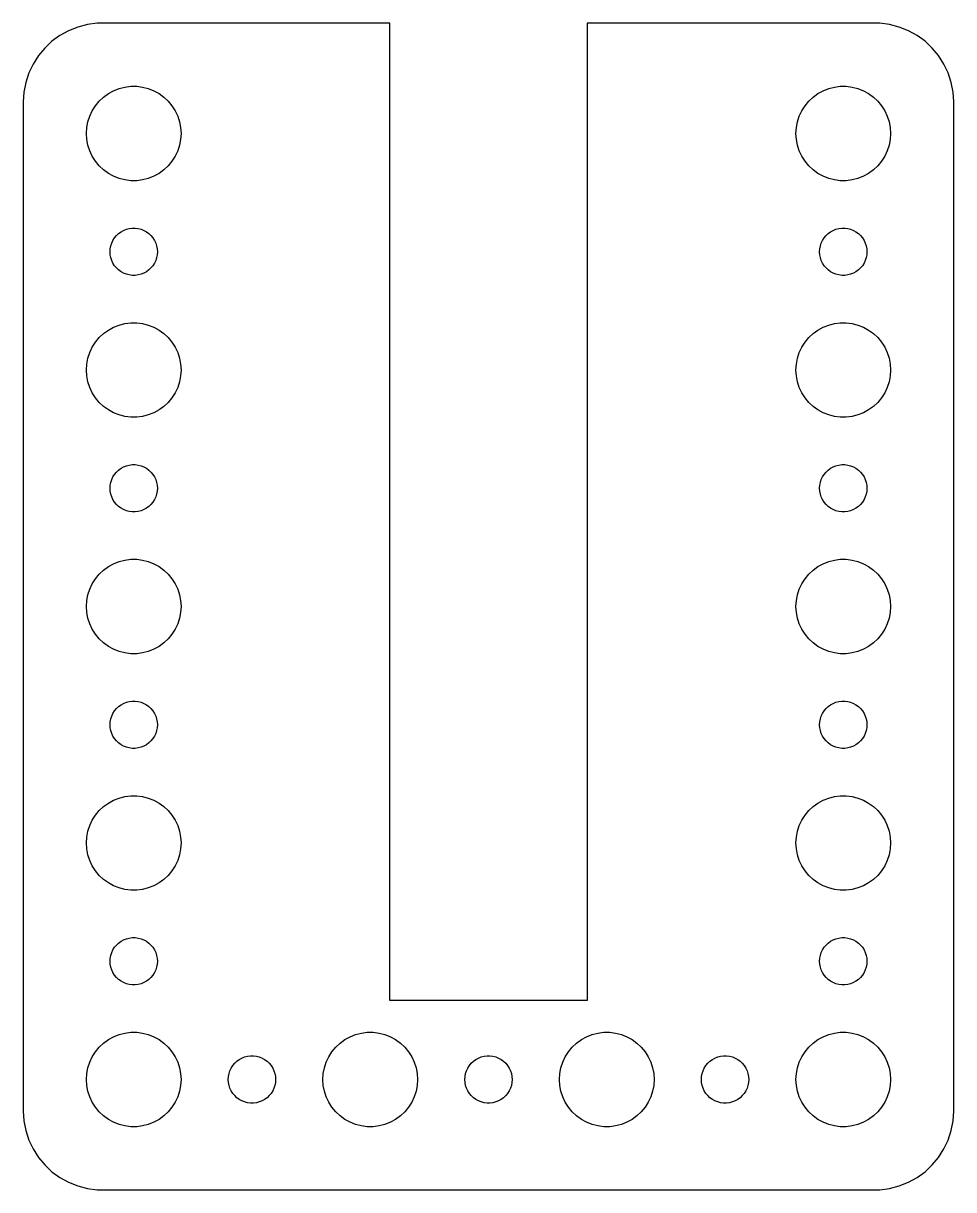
# Model space of a CAD drawing. Header units: metres. Extents: x -30 to 30, y 383 to 793.
# Drawn here: x -29.5 to 29.5, y 383 to 457 of the extents above; entities that cross this region are included whole.
import ezdxf

# ---------------------------------------------------------------- set-up
doc = ezdxf.new("R2010")
doc.units = ezdxf.units.M

msp = doc.modelspace()

# ---------------------------------------------------------------- linework, layer by layer
for p, q in [((-26.6289, 456.524), (-27.1791, 456.222)), ((-26.0451, 456.755), (-26.6289, 456.524)), ((-25.4369, 456.911), (-26.0451, 456.755)), ((-24.8139, 456.99), (-25.4369, 456.911)), ((-6.26573, 456.99), (-24.8139, 456.99)), ((-6.26573, 395), (-6.26573, 456.99)), ((24.8139, 456.99), (6.26573, 456.99)), ((6.26573, 456.99), (6.26573, 395)), ((25.4369, 456.911), (24.8139, 456.99)), ((26.0451, 456.755), (25.4369, 456.911)), ((26.6289, 456.524), (26.0451, 456.755)), ((27.1791, 456.222), (26.6289, 456.524)), ((-27.6871, 455.853), (-28.1448, 455.423)), ((-27.1791, 456.222), (-27.6871, 455.853)), ((27.6871, 455.853), (27.1791, 456.222)), ((28.1448, 455.423), (27.6871, 455.853)), ((-28.1448, 455.423), (-28.5451, 454.939)), ((28.5451, 454.939), (28.1448, 455.423)), ((-28.8815, 454.409), (-29.1489, 453.841)), ((-28.5451, 454.939), (-28.8815, 454.409)), ((28.8815, 454.409), (28.5451, 454.939)), ((29.1489, 453.841), (28.8815, 454.409)), ((-29.1489, 453.841), (-29.3429, 453.243)), ((29.3429, 453.243), (29.1489, 453.841)), ((-29.3429, 453.243), (-29.4606, 452.627)), ((-23.7773, 452.714), (-23.427, 452.853)), ((-23.427, 452.853), (-23.0621, 452.947)), ((-23.0621, 452.947), (-22.6884, 452.994)), ((-22.6884, 452.994), (-22.3116, 452.994)), ((-22.3116, 452.994), (-21.9379, 452.947)), ((-21.9379, 452.947), (-21.5729, 452.853)), ((-21.5729, 452.853), (-21.2227, 452.714)), ((21.2227, 452.714), (21.5729, 452.853)), ((21.5729, 452.853), (21.9379, 452.947)), ((21.9379, 452.947), (22.3116, 452.994)), ((22.3116, 452.994), (22.6884, 452.994)), ((22.6884, 452.994), (23.0621, 452.947)), ((23.0621, 452.947), (23.427, 452.853)), ((23.427, 452.853), (23.7773, 452.714)), ((29.4606, 452.627), (29.3429, 453.243)), ((-29.4606, 452.627), (-29.5, 452)), ((-24.927, 451.763), (-24.6869, 452.054)), ((-24.6869, 452.054), (-24.4123, 452.312)), ((-24.4123, 452.312), (-24.1075, 452.533)), ((-24.1075, 452.533), (-23.7773, 452.714)), ((-21.2227, 452.714), (-20.8925, 452.533)), ((-20.8925, 452.533), (-20.5877, 452.312)), ((-20.5877, 452.312), (-20.3131, 452.054)), ((-20.3131, 452.054), (-20.0729, 451.763)), ((20.0729, 451.763), (20.3131, 452.054)), ((20.3131, 452.054), (20.5877, 452.312)), ((20.5877, 452.312), (20.8925, 452.533)), ((20.8925, 452.533), (21.2227, 452.714)), ((23.7773, 452.714), (24.1075, 452.533)), ((24.1075, 452.533), (24.4123, 452.312)), ((24.4123, 452.312), (24.6869, 452.054)), ((24.6869, 452.054), (24.927, 451.763)), ((29.5, 452), (29.4606, 452.627)), ((-29.5, 452), (-29.5, 388)), ((-25.2893, 451.104), (-25.1289, 451.445)), ((-25.1289, 451.445), (-24.927, 451.763)), ((-20.0729, 451.763), (-19.8711, 451.445)), ((-19.8711, 451.445), (-19.7107, 451.104)), ((19.7107, 451.104), (19.8711, 451.445)), ((19.8711, 451.445), (20.0729, 451.763)), ((24.927, 451.763), (25.1289, 451.445)), ((25.1289, 451.445), (25.2893, 451.104)), ((29.5, 388), (29.5, 452)), ((-25.4763, 450.376), (-25.4057, 450.746)), ((-25.4057, 450.746), (-25.2893, 451.104)), ((-19.7107, 451.104), (-19.5942, 450.746)), ((-19.5942, 450.746), (-19.5237, 450.376)), ((19.5237, 450.376), (19.5942, 450.746)), ((19.5942, 450.746), (19.7107, 451.104)), ((25.2893, 451.104), (25.4057, 450.746)), ((25.4057, 450.746), (25.4763, 450.376)), ((-25.5, 450), (-25.4763, 450.376)), ((-25.4763, 449.624), (-25.5, 450)), ((-19.5237, 450.376), (-19.5, 450)), ((-19.5, 450), (-19.5237, 449.624)), ((19.5, 450), (19.5237, 450.376)), ((19.5237, 449.624), (19.5, 450)), ((25.4763, 450.376), (25.5, 450)), ((25.5, 450), (25.4763, 449.624)), ((-25.4057, 449.254), (-25.4763, 449.624)), ((-25.2893, 448.896), (-25.4057, 449.254)), ((-19.5942, 449.254), (-19.7107, 448.896)), ((-19.5237, 449.624), (-19.5942, 449.254)), ((19.5942, 449.254), (19.5237, 449.624)), ((19.7107, 448.896), (19.5942, 449.254)), ((25.4057, 449.254), (25.2893, 448.896)), ((25.4763, 449.624), (25.4057, 449.254)), ((-25.1289, 448.555), (-25.2893, 448.896)), ((-24.927, 448.237), (-25.1289, 448.555)), ((-19.8711, 448.555), (-20.0729, 448.237)), ((-19.7107, 448.896), (-19.8711, 448.555)), ((19.8711, 448.555), (19.7107, 448.896)), ((20.0729, 448.237), (19.8711, 448.555)), ((25.1289, 448.555), (24.927, 448.237)), ((25.2893, 448.896), (25.1289, 448.555)), ((-24.6869, 447.946), (-24.927, 448.237)), ((-24.4123, 447.688), (-24.6869, 447.946)), ((-24.1075, 447.467), (-24.4123, 447.688)), ((-20.5877, 447.688), (-20.8925, 447.467)), ((-20.3131, 447.946), (-20.5877, 447.688)), ((-20.0729, 448.237), (-20.3131, 447.946)), ((20.3131, 447.946), (20.0729, 448.237)), ((20.5877, 447.688), (20.3131, 447.946)), ((20.8925, 447.467), (20.5877, 447.688)), ((24.4123, 447.688), (24.1075, 447.467)), ((24.6869, 447.946), (24.4123, 447.688)), ((24.927, 448.237), (24.6869, 447.946)), ((-23.7773, 447.286), (-24.1075, 447.467)), ((-23.427, 447.147), (-23.7773, 447.286)), ((-23.0621, 447.053), (-23.427, 447.147)), ((-22.6884, 447.006), (-23.0621, 447.053)), ((-22.3116, 447.006), (-22.6884, 447.006)), ((-21.9379, 447.053), (-22.3116, 447.006)), ((-21.5729, 447.147), (-21.9379, 447.053)), ((-21.2227, 447.286), (-21.5729, 447.147)), ((-20.8925, 447.467), (-21.2227, 447.286)), ((21.2227, 447.286), (20.8925, 447.467)), ((21.5729, 447.147), (21.2227, 447.286)), ((21.9379, 447.053), (21.5729, 447.147)), ((22.3116, 447.006), (21.9379, 447.053)), ((22.6884, 447.006), (22.3116, 447.006)), ((23.0621, 447.053), (22.6884, 447.006)), ((23.427, 447.147), (23.0621, 447.053)), ((23.7773, 447.286), (23.427, 447.147)), ((24.1075, 447.467), (23.7773, 447.286)), ((-23.1387, 443.857), (-22.9635, 443.927)), ((-22.9635, 443.927), (-22.7811, 443.973)), ((-22.7811, 443.973), (-22.5942, 443.997)), ((-22.5942, 443.997), (-22.4058, 443.997)), ((-22.4058, 443.997), (-22.2189, 443.973)), ((-22.2189, 443.973), (-22.0365, 443.927)), ((-22.0365, 443.927), (-21.8613, 443.857)), ((21.8613, 443.857), (22.0365, 443.927)), ((22.0365, 443.927), (22.2189, 443.973)), ((22.2189, 443.973), (22.4058, 443.997)), ((22.4058, 443.997), (22.5942, 443.997)), ((22.5942, 443.997), (22.7811, 443.973)), ((22.7811, 443.973), (22.9635, 443.927)), ((22.9635, 443.927), (23.1387, 443.857)), ((-23.8947, 443.052), (-23.8145, 443.223)), ((-23.8145, 443.223), (-23.7135, 443.382)), ((-23.7135, 443.382), (-23.5934, 443.527)), ((-23.5934, 443.527), (-23.4561, 443.656)), ((-23.4561, 443.656), (-23.3037, 443.766)), ((-23.3037, 443.766), (-23.1387, 443.857)), ((-21.8613, 443.857), (-21.6963, 443.766)), ((-21.6963, 443.766), (-21.5439, 443.656)), ((-21.5439, 443.656), (-21.4065, 443.527)), ((-21.4065, 443.527), (-21.2865, 443.382)), ((-21.2865, 443.382), (-21.1855, 443.223)), ((-21.1855, 443.223), (-21.1053, 443.052)), ((21.1053, 443.052), (21.1855, 443.223)), ((21.1855, 443.223), (21.2865, 443.382)), ((21.2865, 443.382), (21.4065, 443.527)), ((21.4065, 443.527), (21.5439, 443.656)), ((21.5439, 443.656), (21.6963, 443.766)), ((21.6963, 443.766), (21.8613, 443.857)), ((23.1387, 443.857), (23.3037, 443.766)), ((23.3037, 443.766), (23.4561, 443.656)), ((23.4561, 443.656), (23.5934, 443.527)), ((23.5934, 443.527), (23.7135, 443.382)), ((23.7135, 443.382), (23.8145, 443.223)), ((23.8145, 443.223), (23.8947, 443.052)), ((-24, 442.5), (-23.9882, 442.688)), ((-23.9882, 442.312), (-24, 442.5)), ((-23.9882, 442.688), (-23.9529, 442.873)), ((-23.9529, 442.873), (-23.8947, 443.052)), ((-21.1053, 443.052), (-21.0471, 442.873)), ((-21.0471, 442.873), (-21.0118, 442.688)), ((-21.0118, 442.688), (-21, 442.5)), ((-21, 442.5), (-21.0118, 442.312)), ((21, 442.5), (21.0118, 442.688)), ((21.0118, 442.312), (21, 442.5)), ((21.0118, 442.688), (21.0471, 442.873)), ((21.0471, 442.873), (21.1053, 443.052)), ((23.8947, 443.052), (23.9529, 442.873)), ((23.9529, 442.873), (23.9882, 442.688)), ((23.9882, 442.688), (24, 442.5)), ((24, 442.5), (23.9882, 442.312)), ((-23.9529, 442.127), (-23.9882, 442.312)), ((-23.8947, 441.948), (-23.9529, 442.127)), ((-23.8145, 441.777), (-23.8947, 441.948)), ((-23.7135, 441.618), (-23.8145, 441.777)), ((-21.1855, 441.777), (-21.2865, 441.618)), ((-21.1053, 441.948), (-21.1855, 441.777)), ((-21.0471, 442.127), (-21.1053, 441.948)), ((-21.0118, 442.312), (-21.0471, 442.127)), ((21.0471, 442.127), (21.0118, 442.312)), ((21.1053, 441.948), (21.0471, 442.127)), ((21.1855, 441.777), (21.1053, 441.948)), ((21.2865, 441.618), (21.1855, 441.777)), ((23.8145, 441.777), (23.7135, 441.618)), ((23.8947, 441.948), (23.8145, 441.777)), ((23.9529, 442.127), (23.8947, 441.948)), ((23.9882, 442.312), (23.9529, 442.127)), ((-23.5934, 441.473), (-23.7135, 441.618)), ((-23.4561, 441.344), (-23.5934, 441.473)), ((-23.3037, 441.234), (-23.4561, 441.344)), ((-23.1387, 441.143), (-23.3037, 441.234)), ((-22.9635, 441.073), (-23.1387, 441.143)), ((-22.7811, 441.027), (-22.9635, 441.073)), ((-22.5942, 441.003), (-22.7811, 441.027)), ((-22.4058, 441.003), (-22.5942, 441.003)), ((-22.2189, 441.027), (-22.4058, 441.003)), ((-22.0365, 441.073), (-22.2189, 441.027)), ((-21.8613, 441.143), (-22.0365, 441.073)), ((-21.6963, 441.234), (-21.8613, 441.143)), ((-21.5439, 441.344), (-21.6963, 441.234)), ((-21.4065, 441.473), (-21.5439, 441.344)), ((-21.2865, 441.618), (-21.4065, 441.473)), ((21.4065, 441.473), (21.2865, 441.618)), ((21.5439, 441.344), (21.4065, 441.473)), ((21.6963, 441.234), (21.5439, 441.344)), ((21.8613, 441.143), (21.6963, 441.234)), ((22.0365, 441.073), (21.8613, 441.143)), ((22.2189, 441.027), (22.0365, 441.073)), ((22.4058, 441.003), (22.2189, 441.027)), ((22.5942, 441.003), (22.4058, 441.003)), ((22.7811, 441.027), (22.5942, 441.003)), ((22.9635, 441.073), (22.7811, 441.027)), ((23.1387, 441.143), (22.9635, 441.073)), ((23.3037, 441.234), (23.1387, 441.143)), ((23.4561, 441.344), (23.3037, 441.234)), ((23.5934, 441.473), (23.4561, 441.344)), ((23.7135, 441.618), (23.5934, 441.473)), ((-23.0621, 437.947), (-22.6884, 437.994)), ((-22.6884, 437.994), (-22.3116, 437.994)), ((-22.3116, 437.994), (-21.9379, 437.947)), ((21.9379, 437.947), (22.3116, 437.994)), ((22.3116, 437.994), (22.6884, 437.994)), ((22.6884, 437.994), (23.0621, 437.947)), ((-24.6869, 437.054), (-24.4123, 437.312)), ((-24.4123, 437.312), (-24.1075, 437.533)), ((-24.1075, 437.533), (-23.7773, 437.714)), ((-23.7773, 437.714), (-23.427, 437.853)), ((-23.427, 437.853), (-23.0621, 437.947)), ((-21.9379, 437.947), (-21.5729, 437.853)), ((-21.5729, 437.853), (-21.2227, 437.714)), ((-21.2227, 437.714), (-20.8925, 437.533)), ((-20.8925, 437.533), (-20.5877, 437.312)), ((-20.5877, 437.312), (-20.3131, 437.054)), ((20.3131, 437.054), (20.5877, 437.312)), ((20.5877, 437.312), (20.8925, 437.533)), ((20.8925, 437.533), (21.2227, 437.714)), ((21.2227, 437.714), (21.5729, 437.853)), ((21.5729, 437.853), (21.9379, 437.947)), ((23.0621, 437.947), (23.427, 437.853)), ((23.427, 437.853), (23.7773, 437.714)), ((23.7773, 437.714), (24.1075, 437.533)), ((24.1075, 437.533), (24.4123, 437.312)), ((24.4123, 437.312), (24.6869, 437.054)), ((-25.1289, 436.445), (-24.927, 436.763)), ((-24.927, 436.763), (-24.6869, 437.054)), ((-20.3131, 437.054), (-20.0729, 436.763)), ((-20.0729, 436.763), (-19.8711, 436.445)), ((19.8711, 436.445), (20.0729, 436.763)), ((20.0729, 436.763), (20.3131, 437.054)), ((24.6869, 437.054), (24.927, 436.763)), ((24.927, 436.763), (25.1289, 436.445)), ((-25.4763, 435.376), (-25.4057, 435.746)), ((-25.4057, 435.746), (-25.2893, 436.104)), ((-25.2893, 436.104), (-25.1289, 436.445)), ((-19.8711, 436.445), (-19.7107, 436.104)), ((-19.7107, 436.104), (-19.5942, 435.746)), ((-19.5942, 435.746), (-19.5237, 435.376)), ((19.5237, 435.376), (19.5942, 435.746)), ((19.5942, 435.746), (19.7107, 436.104)), ((19.7107, 436.104), (19.8711, 436.445)), ((25.1289, 436.445), (25.2893, 436.104)), ((25.2893, 436.104), (25.4057, 435.746)), ((25.4057, 435.746), (25.4763, 435.376)), ((-25.5, 435), (-25.4763, 435.376)), ((-19.5237, 435.376), (-19.5, 435)), ((19.5, 435), (19.5237, 435.376)), ((25.4763, 435.376), (25.5, 435)), ((-25.4763, 434.624), (-25.5, 435)), ((-25.4057, 434.254), (-25.4763, 434.624)), ((-19.5237, 434.624), (-19.5942, 434.254)), ((-19.5, 435), (-19.5237, 434.624)), ((19.5237, 434.624), (19.5, 435)), ((19.5942, 434.254), (19.5237, 434.624)), ((25.4763, 434.624), (25.4057, 434.254)), ((25.5, 435), (25.4763, 434.624)), ((-25.2893, 433.896), (-25.4057, 434.254)), ((-25.1289, 433.555), (-25.2893, 433.896)), ((-24.927, 433.237), (-25.1289, 433.555)), ((-19.8711, 433.555), (-20.0729, 433.237)), ((-19.7107, 433.896), (-19.8711, 433.555)), ((-19.5942, 434.254), (-19.7107, 433.896)), ((19.7107, 433.896), (19.5942, 434.254)), ((19.8711, 433.555), (19.7107, 433.896)), ((20.0729, 433.237), (19.8711, 433.555)), ((25.1289, 433.555), (24.927, 433.237)), ((25.2893, 433.896), (25.1289, 433.555)), ((25.4057, 434.254), (25.2893, 433.896)), ((-24.6869, 432.946), (-24.927, 433.237)), ((-24.4123, 432.688), (-24.6869, 432.946)), ((-20.3131, 432.946), (-20.5877, 432.688)), ((-20.0729, 433.237), (-20.3131, 432.946)), ((20.3131, 432.946), (20.0729, 433.237)), ((20.5877, 432.688), (20.3131, 432.946)), ((24.6869, 432.946), (24.4123, 432.688)), ((24.927, 433.237), (24.6869, 432.946)), ((-24.1075, 432.467), (-24.4123, 432.688)), ((-23.7773, 432.286), (-24.1075, 432.467)), ((-23.427, 432.147), (-23.7773, 432.286)), ((-23.0621, 432.053), (-23.427, 432.147)), ((-22.6884, 432.006), (-23.0621, 432.053)), ((-21.9379, 432.053), (-22.3116, 432.006)), ((-21.5729, 432.147), (-21.9379, 432.053)), ((-21.2227, 432.286), (-21.5729, 432.147)), ((-20.8925, 432.467), (-21.2227, 432.286)), ((-20.5877, 432.688), (-20.8925, 432.467)), ((20.8925, 432.467), (20.5877, 432.688)), ((21.2227, 432.286), (20.8925, 432.467)), ((21.5729, 432.147), (21.2227, 432.286)), ((21.9379, 432.053), (21.5729, 432.147)), ((22.3116, 432.006), (21.9379, 432.053)), ((23.0621, 432.053), (22.6884, 432.006)), ((23.427, 432.147), (23.0621, 432.053)), ((23.7773, 432.286), (23.427, 432.147)), ((24.1075, 432.467), (23.7773, 432.286)), ((24.4123, 432.688), (24.1075, 432.467)), ((-22.3116, 432.006), (-22.6884, 432.006)), ((22.6884, 432.006), (22.3116, 432.006)), ((-23.8145, 428.223), (-23.7135, 428.382)), ((-23.7135, 428.382), (-23.5934, 428.527)), ((-23.5934, 428.527), (-23.4561, 428.656)), ((-23.4561, 428.656), (-23.3037, 428.766)), ((-23.3037, 428.766), (-23.1387, 428.857)), ((-23.1387, 428.857), (-22.9635, 428.927)), ((-22.9635, 428.927), (-22.7811, 428.973)), ((-22.7811, 428.973), (-22.5942, 428.997)), ((-22.5942, 428.997), (-22.4058, 428.997)), ((-22.4058, 428.997), (-22.2189, 428.973)), ((-22.2189, 428.973), (-22.0365, 428.927)), ((-22.0365, 428.927), (-21.8613, 428.857)), ((-21.8613, 428.857), (-21.6963, 428.766)), ((-21.6963, 428.766), (-21.5439, 428.656)), ((-21.5439, 428.656), (-21.4065, 428.527)), ((-21.4065, 428.527), (-21.2865, 428.382)), ((-21.2865, 428.382), (-21.1855, 428.223)), ((21.1855, 428.223), (21.2865, 428.382)), ((21.2865, 428.382), (21.4065, 428.527)), ((21.4065, 428.527), (21.5439, 428.656)), ((21.5439, 428.656), (21.6963, 428.766)), ((21.6963, 428.766), (21.8613, 428.857)), ((21.8613, 428.857), (22.0365, 428.927)), ((22.0365, 428.927), (22.2189, 428.973)), ((22.2189, 428.973), (22.4058, 428.997)), ((22.4058, 428.997), (22.5942, 428.997)), ((22.5942, 428.997), (22.7811, 428.973)), ((22.7811, 428.973), (22.9635, 428.927)), ((22.9635, 428.927), (23.1387, 428.857)), ((23.1387, 428.857), (23.3037, 428.766)), ((23.3037, 428.766), (23.4561, 428.656)), ((23.4561, 428.656), (23.5934, 428.527)), ((23.5934, 428.527), (23.7135, 428.382)), ((23.7135, 428.382), (23.8145, 428.223)), ((-24, 427.5), (-23.9882, 427.688)), ((-23.9882, 427.688), (-23.9529, 427.873)), ((-23.9529, 427.873), (-23.8947, 428.052)), ((-23.8947, 428.052), (-23.8145, 428.223)), ((-21.1855, 428.223), (-21.1053, 428.052)), ((-21.1053, 428.052), (-21.0471, 427.873)), ((-21.0471, 427.873), (-21.0118, 427.688)), ((-21.0118, 427.688), (-21, 427.5)), ((21, 427.5), (21.0118, 427.688)), ((21.0118, 427.688), (21.0471, 427.873)), ((21.0471, 427.873), (21.1053, 428.052)), ((21.1053, 428.052), (21.1855, 428.223)), ((23.8145, 428.223), (23.8947, 428.052)), ((23.8947, 428.052), (23.9529, 427.873)), ((23.9529, 427.873), (23.9882, 427.688)), ((23.9882, 427.688), (24, 427.5)), ((-23.9882, 427.312), (-24, 427.5)), ((-23.9529, 427.127), (-23.9882, 427.312)), ((-23.8947, 426.948), (-23.9529, 427.127)), ((-23.8145, 426.777), (-23.8947, 426.948)), ((-21.1053, 426.948), (-21.1855, 426.777)), ((-21.0471, 427.127), (-21.1053, 426.948)), ((-21.0118, 427.312), (-21.0471, 427.127)), ((-21, 427.5), (-21.0118, 427.312)), ((21.0118, 427.312), (21, 427.5)), ((21.0471, 427.127), (21.0118, 427.312)), ((21.1053, 426.948), (21.0471, 427.127)), ((21.1855, 426.777), (21.1053, 426.948)), ((23.8947, 426.948), (23.8145, 426.777)), ((23.9529, 427.127), (23.8947, 426.948)), ((23.9882, 427.312), (23.9529, 427.127)), ((24, 427.5), (23.9882, 427.312)), ((-23.7135, 426.618), (-23.8145, 426.777)), ((-23.5934, 426.473), (-23.7135, 426.618)), ((-23.4561, 426.344), (-23.5934, 426.473)), ((-23.3037, 426.234), (-23.4561, 426.344)), ((-23.1387, 426.143), (-23.3037, 426.234)), ((-22.9635, 426.073), (-23.1387, 426.143)), ((-21.8613, 426.143), (-22.0365, 426.073)), ((-21.6963, 426.234), (-21.8613, 426.143)), ((-21.5439, 426.344), (-21.6963, 426.234)), ((-21.4065, 426.473), (-21.5439, 426.344)), ((-21.2865, 426.618), (-21.4065, 426.473)), ((-21.1855, 426.777), (-21.2865, 426.618)), ((21.2865, 426.618), (21.1855, 426.777)), ((21.4065, 426.473), (21.2865, 426.618)), ((21.5439, 426.344), (21.4065, 426.473)), ((21.6963, 426.234), (21.5439, 426.344)), ((21.8613, 426.143), (21.6963, 426.234)), ((22.0365, 426.073), (21.8613, 426.143)), ((23.1387, 426.143), (22.9635, 426.073)), ((23.3037, 426.234), (23.1387, 426.143)), ((23.4561, 426.344), (23.3037, 426.234)), ((23.5934, 426.473), (23.4561, 426.344)), ((23.7135, 426.618), (23.5934, 426.473)), ((23.8145, 426.777), (23.7135, 426.618)), ((-22.7811, 426.027), (-22.9635, 426.073)), ((-22.5942, 426.003), (-22.7811, 426.027)), ((-22.4058, 426.003), (-22.5942, 426.003)), ((-22.2189, 426.027), (-22.4058, 426.003)), ((-22.0365, 426.073), (-22.2189, 426.027)), ((22.2189, 426.027), (22.0365, 426.073)), ((22.4058, 426.003), (22.2189, 426.027)), ((22.5942, 426.003), (22.4058, 426.003)), ((22.7811, 426.027), (22.5942, 426.003)), ((22.9635, 426.073), (22.7811, 426.027)), ((-24.4123, 422.312), (-24.1075, 422.533)), ((-24.1075, 422.533), (-23.7773, 422.714)), ((-23.7773, 422.714), (-23.427, 422.853)), ((-23.427, 422.853), (-23.0621, 422.947)), ((-23.0621, 422.947), (-22.6884, 422.994)), ((-22.6884, 422.994), (-22.3116, 422.994)), ((-22.3116, 422.994), (-21.9379, 422.947)), ((-21.9379, 422.947), (-21.5729, 422.853)), ((-21.5729, 422.853), (-21.2227, 422.714)), ((-21.2227, 422.714), (-20.8925, 422.533)), ((-20.8925, 422.533), (-20.5877, 422.312)), ((20.5877, 422.312), (20.8925, 422.533)), ((20.8925, 422.533), (21.2227, 422.714)), ((21.2227, 422.714), (21.5729, 422.853)), ((21.5729, 422.853), (21.9379, 422.947)), ((21.9379, 422.947), (22.3116, 422.994)), ((22.3116, 422.994), (22.6884, 422.994)), ((22.6884, 422.994), (23.0621, 422.947)), ((23.0621, 422.947), (23.427, 422.853)), ((23.427, 422.853), (23.7773, 422.714)), ((23.7773, 422.714), (24.1075, 422.533)), ((24.1075, 422.533), (24.4123, 422.312)), ((-25.1289, 421.445), (-24.927, 421.763)), ((-24.927, 421.763), (-24.6869, 422.054)), ((-24.6869, 422.054), (-24.4123, 422.312)), ((-20.5877, 422.312), (-20.3131, 422.054)), ((-20.3131, 422.054), (-20.0729, 421.763)), ((-20.0729, 421.763), (-19.8711, 421.445)), ((19.8711, 421.445), (20.0729, 421.763)), ((20.0729, 421.763), (20.3131, 422.054)), ((20.3131, 422.054), (20.5877, 422.312)), ((24.4123, 422.312), (24.6869, 422.054)), ((24.6869, 422.054), (24.927, 421.763)), ((24.927, 421.763), (25.1289, 421.445)), ((-25.4057, 420.746), (-25.2893, 421.104)), ((-25.2893, 421.104), (-25.1289, 421.445)), ((-19.8711, 421.445), (-19.7107, 421.104)), ((-19.7107, 421.104), (-19.5942, 420.746)), ((19.5942, 420.746), (19.7107, 421.104)), ((19.7107, 421.104), (19.8711, 421.445)), ((25.1289, 421.445), (25.2893, 421.104)), ((25.2893, 421.104), (25.4057, 420.746)), ((-25.5, 420), (-25.4763, 420.376)), ((-25.4763, 420.376), (-25.4057, 420.746)), ((-19.5942, 420.746), (-19.5237, 420.376)), ((-19.5237, 420.376), (-19.5, 420)), ((19.5, 420), (19.5237, 420.376)), ((19.5237, 420.376), (19.5942, 420.746)), ((25.4057, 420.746), (25.4763, 420.376)), ((25.4763, 420.376), (25.5, 420)), ((-25.4763, 419.624), (-25.5, 420)), ((-25.4057, 419.254), (-25.4763, 419.624)), ((-19.5237, 419.624), (-19.5942, 419.254)), ((-19.5, 420), (-19.5237, 419.624)), ((19.5237, 419.624), (19.5, 420)), ((19.5942, 419.254), (19.5237, 419.624)), ((25.4763, 419.624), (25.4057, 419.254)), ((25.5, 420), (25.4763, 419.624)), ((-25.2893, 418.896), (-25.4057, 419.254)), ((-25.1289, 418.555), (-25.2893, 418.896)), ((-19.7107, 418.896), (-19.8711, 418.555)), ((-19.5942, 419.254), (-19.7107, 418.896)), ((19.7107, 418.896), (19.5942, 419.254)), ((19.8711, 418.555), (19.7107, 418.896)), ((25.2893, 418.896), (25.1289, 418.555)), ((25.4057, 419.254), (25.2893, 418.896)), ((-24.927, 418.237), (-25.1289, 418.555)), ((-24.6869, 417.946), (-24.927, 418.237)), ((-20.0729, 418.237), (-20.3131, 417.946)), ((-19.8711, 418.555), (-20.0729, 418.237)), ((20.0729, 418.237), (19.8711, 418.555)), ((20.3131, 417.946), (20.0729, 418.237)), ((24.927, 418.237), (24.6869, 417.946)), ((25.1289, 418.555), (24.927, 418.237)), ((-24.4123, 417.688), (-24.6869, 417.946)), ((-24.1075, 417.467), (-24.4123, 417.688)), ((-23.7773, 417.286), (-24.1075, 417.467)), ((-23.427, 417.147), (-23.7773, 417.286)), ((-21.2227, 417.286), (-21.5729, 417.147)), ((-20.8925, 417.467), (-21.2227, 417.286)), ((-20.5877, 417.688), (-20.8925, 417.467)), ((-20.3131, 417.946), (-20.5877, 417.688)), ((20.5877, 417.688), (20.3131, 417.946)), ((20.8925, 417.467), (20.5877, 417.688)), ((21.2227, 417.286), (20.8925, 417.467)), ((21.5729, 417.147), (21.2227, 417.286)), ((23.7773, 417.286), (23.427, 417.147)), ((24.1075, 417.467), (23.7773, 417.286)), ((24.4123, 417.688), (24.1075, 417.467)), ((24.6869, 417.946), (24.4123, 417.688)), ((-23.0621, 417.053), (-23.427, 417.147)), ((-22.6884, 417.006), (-23.0621, 417.053)), ((-22.3116, 417.006), (-22.6884, 417.006)), ((-21.9379, 417.053), (-22.3116, 417.006)), ((-21.5729, 417.147), (-21.9379, 417.053)), ((21.9379, 417.053), (21.5729, 417.147)), ((22.3116, 417.006), (21.9379, 417.053)), ((22.6884, 417.006), (22.3116, 417.006)), ((23.0621, 417.053), (22.6884, 417.006)), ((23.427, 417.147), (23.0621, 417.053)), ((-23.5934, 413.527), (-23.4561, 413.656)), ((-23.4561, 413.656), (-23.3037, 413.766)), ((-23.3037, 413.766), (-23.1387, 413.857)), ((-23.1387, 413.857), (-22.9635, 413.927)), ((-22.9635, 413.927), (-22.7811, 413.973)), ((-22.7811, 413.973), (-22.5942, 413.997)), ((-22.5942, 413.997), (-22.4058, 413.997)), ((-22.4058, 413.997), (-22.2189, 413.973)), ((-22.2189, 413.973), (-22.0365, 413.927)), ((-22.0365, 413.927), (-21.8613, 413.857)), ((-21.8613, 413.857), (-21.6963, 413.766)), ((-21.6963, 413.766), (-21.5439, 413.656)), ((-21.5439, 413.656), (-21.4065, 413.527)), ((21.4065, 413.527), (21.5439, 413.656)), ((21.5439, 413.656), (21.6963, 413.766)), ((21.6963, 413.766), (21.8613, 413.857)), ((21.8613, 413.857), (22.0365, 413.927)), ((22.0365, 413.927), (22.2189, 413.973)), ((22.2189, 413.973), (22.4058, 413.997)), ((22.4058, 413.997), (22.5942, 413.997)), ((22.5942, 413.997), (22.7811, 413.973)), ((22.7811, 413.973), (22.9635, 413.927)), ((22.9635, 413.927), (23.1387, 413.857)), ((23.1387, 413.857), (23.3037, 413.766)), ((23.3037, 413.766), (23.4561, 413.656)), ((23.4561, 413.656), (23.5934, 413.527)), ((-23.9882, 412.688), (-23.9529, 412.873)), ((-23.9529, 412.873), (-23.8947, 413.052)), ((-23.8947, 413.052), (-23.8145, 413.223)), ((-23.8145, 413.223), (-23.7135, 413.382)), ((-23.7135, 413.382), (-23.5934, 413.527)), ((-21.4065, 413.527), (-21.2865, 413.382)), ((-21.2865, 413.382), (-21.1855, 413.223)), ((-21.1855, 413.223), (-21.1053, 413.052)), ((-21.1053, 413.052), (-21.0471, 412.873)), ((-21.0471, 412.873), (-21.0118, 412.688)), ((21.0118, 412.688), (21.0471, 412.873)), ((21.0471, 412.873), (21.1053, 413.052)), ((21.1053, 413.052), (21.1855, 413.223)), ((21.1855, 413.223), (21.2865, 413.382)), ((21.2865, 413.382), (21.4065, 413.527)), ((23.5934, 413.527), (23.7135, 413.382)), ((23.7135, 413.382), (23.8145, 413.223)), ((23.8145, 413.223), (23.8947, 413.052)), ((23.8947, 413.052), (23.9529, 412.873)), ((23.9529, 412.873), (23.9882, 412.688)), ((-24, 412.5), (-23.9882, 412.688)), ((-23.9882, 412.312), (-24, 412.5)), ((-23.9529, 412.127), (-23.9882, 412.312)), ((-23.8947, 411.948), (-23.9529, 412.127)), ((-21.0471, 412.127), (-21.1053, 411.948)), ((-21.0118, 412.312), (-21.0471, 412.127)), ((-21.0118, 412.688), (-21, 412.5)), ((-21, 412.5), (-21.0118, 412.312)), ((21, 412.5), (21.0118, 412.688)), ((21.0118, 412.312), (21, 412.5)), ((21.0471, 412.127), (21.0118, 412.312)), ((21.1053, 411.948), (21.0471, 412.127)), ((23.9529, 412.127), (23.8947, 411.948)), ((23.9882, 412.312), (23.9529, 412.127)), ((23.9882, 412.688), (24, 412.5)), ((24, 412.5), (23.9882, 412.312)), ((-23.8145, 411.777), (-23.8947, 411.948)), ((-23.7135, 411.618), (-23.8145, 411.777)), ((-23.5934, 411.473), (-23.7135, 411.618)), ((-23.4561, 411.344), (-23.5934, 411.473)), ((-23.3037, 411.234), (-23.4561, 411.344)), ((-21.5439, 411.344), (-21.6963, 411.234)), ((-21.4065, 411.473), (-21.5439, 411.344)), ((-21.2865, 411.618), (-21.4065, 411.473)), ((-21.1855, 411.777), (-21.2865, 411.618)), ((-21.1053, 411.948), (-21.1855, 411.777)), ((21.1855, 411.777), (21.1053, 411.948)), ((21.2865, 411.618), (21.1855, 411.777)), ((21.4065, 411.473), (21.2865, 411.618)), ((21.5439, 411.344), (21.4065, 411.473)), ((21.6963, 411.234), (21.5439, 411.344)), ((23.4561, 411.344), (23.3037, 411.234)), ((23.5934, 411.473), (23.4561, 411.344)), ((23.7135, 411.618), (23.5934, 411.473)), ((23.8145, 411.777), (23.7135, 411.618)), ((23.8947, 411.948), (23.8145, 411.777)), ((-23.1387, 411.143), (-23.3037, 411.234)), ((-22.9635, 411.073), (-23.1387, 411.143)), ((-22.7811, 411.027), (-22.9635, 411.073)), ((-22.5942, 411.003), (-22.7811, 411.027)), ((-22.4058, 411.003), (-22.5942, 411.003)), ((-22.2189, 411.027), (-22.4058, 411.003)), ((-22.0365, 411.073), (-22.2189, 411.027)), ((-21.8613, 411.143), (-22.0365, 411.073)), ((-21.6963, 411.234), (-21.8613, 411.143)), ((21.8613, 411.143), (21.6963, 411.234)), ((22.0365, 411.073), (21.8613, 411.143)), ((22.2189, 411.027), (22.0365, 411.073)), ((22.4058, 411.003), (22.2189, 411.027)), ((22.5942, 411.003), (22.4058, 411.003)), ((22.7811, 411.027), (22.5942, 411.003)), ((22.9635, 411.073), (22.7811, 411.027)), ((23.1387, 411.143), (22.9635, 411.073)), ((23.3037, 411.234), (23.1387, 411.143)), ((-24.1075, 407.533), (-23.7773, 407.714)), ((-23.7773, 407.714), (-23.427, 407.853)), ((-23.427, 407.853), (-23.0621, 407.947)), ((-23.0621, 407.947), (-22.6884, 407.994)), ((-22.6884, 407.994), (-22.3116, 407.994)), ((-22.3116, 407.994), (-21.9379, 407.947)), ((-21.9379, 407.947), (-21.5729, 407.853)), ((-21.5729, 407.853), (-21.2227, 407.714)), ((-21.2227, 407.714), (-20.8925, 407.533)), ((20.8925, 407.533), (21.2227, 407.714)), ((21.2227, 407.714), (21.5729, 407.853)), ((21.5729, 407.853), (21.9379, 407.947)), ((21.9379, 407.947), (22.3116, 407.994)), ((22.3116, 407.994), (22.6884, 407.994)), ((22.6884, 407.994), (23.0621, 407.947)), ((23.0621, 407.947), (23.427, 407.853)), ((23.427, 407.853), (23.7773, 407.714)), ((23.7773, 407.714), (24.1075, 407.533)), ((-24.927, 406.763), (-24.6869, 407.054)), ((-24.6869, 407.054), (-24.4123, 407.312)), ((-24.4123, 407.312), (-24.1075, 407.533)), ((-20.8925, 407.533), (-20.5877, 407.312)), ((-20.5877, 407.312), (-20.3131, 407.054)), ((-20.3131, 407.054), (-20.0729, 406.763)), ((20.0729, 406.763), (20.3131, 407.054)), ((20.3131, 407.054), (20.5877, 407.312)), ((20.5877, 407.312), (20.8925, 407.533)), ((24.1075, 407.533), (24.4123, 407.312)), ((24.4123, 407.312), (24.6869, 407.054)), ((24.6869, 407.054), (24.927, 406.763)), ((-25.2893, 406.104), (-25.1289, 406.445)), ((-25.1289, 406.445), (-24.927, 406.763)), ((-20.0729, 406.763), (-19.8711, 406.445)), ((-19.8711, 406.445), (-19.7107, 406.104)), ((19.7107, 406.104), (19.8711, 406.445)), ((19.8711, 406.445), (20.0729, 406.763)), ((24.927, 406.763), (25.1289, 406.445)), ((25.1289, 406.445), (25.2893, 406.104)), ((-25.4763, 405.376), (-25.4057, 405.746)), ((-25.4057, 405.746), (-25.2893, 406.104)), ((-19.7107, 406.104), (-19.5942, 405.746)), ((-19.5942, 405.746), (-19.5237, 405.376)), ((19.5237, 405.376), (19.5942, 405.746)), ((19.5942, 405.746), (19.7107, 406.104)), ((25.2893, 406.104), (25.4057, 405.746)), ((25.4057, 405.746), (25.4763, 405.376)), ((-25.5, 405), (-25.4763, 405.376)), ((-25.4763, 404.624), (-25.5, 405)), ((-19.5237, 405.376), (-19.5, 405)), ((-19.5, 405), (-19.5237, 404.624)), ((19.5, 405), (19.5237, 405.376)), ((19.5237, 404.624), (19.5, 405)), ((25.4763, 405.376), (25.5, 405)), ((25.5, 405), (25.4763, 404.624)), ((-25.4057, 404.254), (-25.4763, 404.624)), ((-25.2893, 403.896), (-25.4057, 404.254)), ((-19.5942, 404.254), (-19.7107, 403.896)), ((-19.5237, 404.624), (-19.5942, 404.254)), ((19.5942, 404.254), (19.5237, 404.624)), ((19.7107, 403.896), (19.5942, 404.254)), ((25.4057, 404.254), (25.2893, 403.896)), ((25.4763, 404.624), (25.4057, 404.254)), ((-25.1289, 403.555), (-25.2893, 403.896)), ((-24.927, 403.237), (-25.1289, 403.555)), ((-24.6869, 402.946), (-24.927, 403.237)), ((-20.0729, 403.237), (-20.3131, 402.946)), ((-19.8711, 403.555), (-20.0729, 403.237)), ((-19.7107, 403.896), (-19.8711, 403.555)), ((19.8711, 403.555), (19.7107, 403.896)), ((20.0729, 403.237), (19.8711, 403.555)), ((20.3131, 402.946), (20.0729, 403.237)), ((24.927, 403.237), (24.6869, 402.946)), ((25.1289, 403.555), (24.927, 403.237)), ((25.2893, 403.896), (25.1289, 403.555)), ((-24.4123, 402.688), (-24.6869, 402.946)), ((-24.1075, 402.467), (-24.4123, 402.688)), ((-23.7773, 402.286), (-24.1075, 402.467)), ((-20.8925, 402.467), (-21.2227, 402.286)), ((-20.5877, 402.688), (-20.8925, 402.467)), ((-20.3131, 402.946), (-20.5877, 402.688)), ((20.5877, 402.688), (20.3131, 402.946)), ((20.8925, 402.467), (20.5877, 402.688)), ((21.2227, 402.286), (20.8925, 402.467)), ((24.1075, 402.467), (23.7773, 402.286)), ((24.4123, 402.688), (24.1075, 402.467)), ((24.6869, 402.946), (24.4123, 402.688)), ((-23.427, 402.147), (-23.7773, 402.286)), ((-23.0621, 402.053), (-23.427, 402.147)), ((-22.6884, 402.006), (-23.0621, 402.053)), ((-22.3116, 402.006), (-22.6884, 402.006)), ((-21.9379, 402.053), (-22.3116, 402.006)), ((-21.5729, 402.147), (-21.9379, 402.053)), ((-21.2227, 402.286), (-21.5729, 402.147)), ((21.5729, 402.147), (21.2227, 402.286)), ((21.9379, 402.053), (21.5729, 402.147)), ((22.3116, 402.006), (21.9379, 402.053)), ((22.6884, 402.006), (22.3116, 402.006)), ((23.0621, 402.053), (22.6884, 402.006)), ((23.427, 402.147), (23.0621, 402.053)), ((23.7773, 402.286), (23.427, 402.147)), ((-23.4561, 398.656), (-23.3037, 398.766)), ((-23.3037, 398.766), (-23.1387, 398.857)), ((-23.1387, 398.857), (-22.9635, 398.927)), ((-22.9635, 398.927), (-22.7811, 398.973)), ((-22.7811, 398.973), (-22.5942, 398.997)), ((-22.5942, 398.997), (-22.4058, 398.997)), ((-22.4058, 398.997), (-22.2189, 398.973)), ((-22.2189, 398.973), (-22.0365, 398.927)), ((-22.0365, 398.927), (-21.8613, 398.857)), ((-21.8613, 398.857), (-21.6963, 398.766)), ((-21.6963, 398.766), (-21.5439, 398.656)), ((21.5439, 398.656), (21.6963, 398.766)), ((21.6963, 398.766), (21.8613, 398.857)), ((21.8613, 398.857), (22.0365, 398.927)), ((22.0365, 398.927), (22.2189, 398.973)), ((22.2189, 398.973), (22.4058, 398.997)), ((22.4058, 398.997), (22.5942, 398.997)), ((22.5942, 398.997), (22.7811, 398.973)), ((22.7811, 398.973), (22.9635, 398.927)), ((22.9635, 398.927), (23.1387, 398.857)), ((23.1387, 398.857), (23.3037, 398.766)), ((23.3037, 398.766), (23.4561, 398.656)), ((-23.9529, 397.873), (-23.8947, 398.052)), ((-23.8947, 398.052), (-23.8145, 398.223)), ((-23.8145, 398.223), (-23.7135, 398.382)), ((-23.7135, 398.382), (-23.5934, 398.527)), ((-23.5934, 398.527), (-23.4561, 398.656)), ((-21.5439, 398.656), (-21.4065, 398.527)), ((-21.4065, 398.527), (-21.2865, 398.382)), ((-21.2865, 398.382), (-21.1855, 398.223)), ((-21.1855, 398.223), (-21.1053, 398.052)), ((-21.1053, 398.052), (-21.0471, 397.873)), ((21.0471, 397.873), (21.1053, 398.052)), ((21.1053, 398.052), (21.1855, 398.223)), ((21.1855, 398.223), (21.2865, 398.382)), ((21.2865, 398.382), (21.4065, 398.527)), ((21.4065, 398.527), (21.5439, 398.656)), ((23.4561, 398.656), (23.5934, 398.527)), ((23.5934, 398.527), (23.7135, 398.382)), ((23.7135, 398.382), (23.8145, 398.223)), ((23.8145, 398.223), (23.8947, 398.052)), ((23.8947, 398.052), (23.9529, 397.873)), ((-24, 397.5), (-23.9882, 397.688)), ((-23.9882, 397.312), (-24, 397.5)), ((-23.9882, 397.688), (-23.9529, 397.873)), ((-23.9529, 397.127), (-23.9882, 397.312)), ((-21.0471, 397.873), (-21.0118, 397.688)), ((-21.0118, 397.312), (-21.0471, 397.127)), ((-21.0118, 397.688), (-21, 397.5)), ((-21, 397.5), (-21.0118, 397.312)), ((21, 397.5), (21.0118, 397.688)), ((21.0118, 397.312), (21, 397.5)), ((21.0118, 397.688), (21.0471, 397.873)), ((21.0471, 397.127), (21.0118, 397.312)), ((23.9529, 397.873), (23.9882, 397.688)), ((23.9882, 397.312), (23.9529, 397.127)), ((23.9882, 397.688), (24, 397.5)), ((24, 397.5), (23.9882, 397.312)), ((-23.8947, 396.948), (-23.9529, 397.127)), ((-23.8145, 396.777), (-23.8947, 396.948)), ((-23.7135, 396.618), (-23.8145, 396.777)), ((-23.5934, 396.473), (-23.7135, 396.618)), ((-21.2865, 396.618), (-21.4065, 396.473)), ((-21.1855, 396.777), (-21.2865, 396.618)), ((-21.1053, 396.948), (-21.1855, 396.777)), ((-21.0471, 397.127), (-21.1053, 396.948)), ((21.1053, 396.948), (21.0471, 397.127)), ((21.1855, 396.777), (21.1053, 396.948)), ((21.2865, 396.618), (21.1855, 396.777)), ((21.4065, 396.473), (21.2865, 396.618)), ((23.7135, 396.618), (23.5934, 396.473)), ((23.8145, 396.777), (23.7135, 396.618)), ((23.8947, 396.948), (23.8145, 396.777)), ((23.9529, 397.127), (23.8947, 396.948)), ((-23.4561, 396.344), (-23.5934, 396.473)), ((-23.3037, 396.234), (-23.4561, 396.344)), ((-23.1387, 396.143), (-23.3037, 396.234)), ((-22.9635, 396.073), (-23.1387, 396.143)), ((-22.7811, 396.027), (-22.9635, 396.073)), ((-22.5942, 396.003), (-22.7811, 396.027)), ((-22.4058, 396.003), (-22.5942, 396.003)), ((-22.2189, 396.027), (-22.4058, 396.003)), ((-22.0365, 396.073), (-22.2189, 396.027)), ((-21.8613, 396.143), (-22.0365, 396.073)), ((-21.6963, 396.234), (-21.8613, 396.143)), ((-21.5439, 396.344), (-21.6963, 396.234)), ((-21.4065, 396.473), (-21.5439, 396.344)), ((21.5439, 396.344), (21.4065, 396.473)), ((21.6963, 396.234), (21.5439, 396.344)), ((21.8613, 396.143), (21.6963, 396.234)), ((22.0365, 396.073), (21.8613, 396.143)), ((22.2189, 396.027), (22.0365, 396.073)), ((22.4058, 396.003), (22.2189, 396.027)), ((22.5942, 396.003), (22.4058, 396.003)), ((22.7811, 396.027), (22.5942, 396.003)), ((22.9635, 396.073), (22.7811, 396.027)), ((23.1387, 396.143), (22.9635, 396.073)), ((23.3037, 396.234), (23.1387, 396.143)), ((23.4561, 396.344), (23.3037, 396.234)), ((23.5934, 396.473), (23.4561, 396.344)), ((6.26573, 395), (-6.26573, 395)), ((-23.7773, 392.714), (-23.427, 392.853)), ((-23.427, 392.853), (-23.0621, 392.947)), ((-23.0621, 392.947), (-22.6884, 392.994)), ((-22.6884, 392.994), (-22.3116, 392.994)), ((-22.3116, 392.994), (-21.9379, 392.947)), ((-21.9379, 392.947), (-21.5729, 392.853)), ((-21.5729, 392.853), (-21.2227, 392.714)), ((-8.77733, 392.714), (-8.42705, 392.853)), ((-8.42705, 392.853), (-8.06213, 392.947)), ((-8.06213, 392.947), (-7.68837, 392.994)), ((-7.68837, 392.994), (-7.31161, 392.994)), ((-7.31161, 392.994), (-6.93785, 392.947)), ((-6.93785, 392.947), (-6.57294, 392.853)), ((-6.57294, 392.853), (-6.22266, 392.714)), ((6.22266, 392.714), (6.57294, 392.853)), ((6.57294, 392.853), (6.93785, 392.947)), ((6.93785, 392.947), (7.31161, 392.994)), ((7.31161, 392.994), (7.68837, 392.994)), ((7.68837, 392.994), (8.06213, 392.947)), ((8.06213, 392.947), (8.42705, 392.853)), ((8.42705, 392.853), (8.77733, 392.714)), ((21.2227, 392.714), (21.5729, 392.853)), ((21.5729, 392.853), (21.9379, 392.947)), ((21.9379, 392.947), (22.3116, 392.994)), ((22.3116, 392.994), (22.6884, 392.994)), ((22.6884, 392.994), (23.0621, 392.947)), ((23.0621, 392.947), (23.427, 392.853)), ((23.427, 392.853), (23.7773, 392.714)), ((-24.6869, 392.054), (-24.4123, 392.312)), ((-24.4123, 392.312), (-24.1075, 392.533)), ((-24.1075, 392.533), (-23.7773, 392.714)), ((-21.2227, 392.714), (-20.8925, 392.533)), ((-20.8925, 392.533), (-20.5877, 392.312)), ((-20.5877, 392.312), (-20.3131, 392.054)), ((-9.6869, 392.054), (-9.41226, 392.312)), ((-9.41226, 392.312), (-9.10747, 392.533)), ((-9.10747, 392.533), (-8.77733, 392.714)), ((-6.22266, 392.714), (-5.89252, 392.533)), ((-5.89252, 392.533), (-5.58772, 392.312)), ((-5.58772, 392.312), (-5.31308, 392.054)), ((5.31308, 392.054), (5.58772, 392.312)), ((5.58772, 392.312), (5.89252, 392.533)), ((5.89252, 392.533), (6.22266, 392.714)), ((8.77733, 392.714), (9.10747, 392.533)), ((9.10747, 392.533), (9.41226, 392.312)), ((9.41226, 392.312), (9.6869, 392.054)), ((20.3131, 392.054), (20.5877, 392.312)), ((20.5877, 392.312), (20.8925, 392.533)), ((20.8925, 392.533), (21.2227, 392.714)), ((23.7773, 392.714), (24.1075, 392.533)), ((24.1075, 392.533), (24.4123, 392.312)), ((24.4123, 392.312), (24.6869, 392.054)), ((-25.2893, 391.104), (-25.1289, 391.445)), ((-25.1289, 391.445), (-24.927, 391.763)), ((-24.927, 391.763), (-24.6869, 392.054)), ((-20.3131, 392.054), (-20.0729, 391.763)), ((-20.0729, 391.763), (-19.8711, 391.445)), ((-19.8711, 391.445), (-19.7107, 391.104)), ((-15.8037, 391.266), (-15.6387, 391.357)), ((-15.6387, 391.357), (-15.4635, 391.427)), ((-15.4635, 391.427), (-15.2811, 391.473)), ((-15.2811, 391.473), (-15.0942, 391.497)), ((-15.0942, 391.497), (-14.9058, 391.497)), ((-14.9058, 391.497), (-14.7189, 391.473)), ((-14.7189, 391.473), (-14.5365, 391.427)), ((-14.5365, 391.427), (-14.3613, 391.357)), ((-14.3613, 391.357), (-14.1963, 391.266)), ((-10.2893, 391.104), (-10.1289, 391.445)), ((-10.1289, 391.445), (-9.92705, 391.763)), ((-9.92705, 391.763), (-9.6869, 392.054)), ((-5.31308, 392.054), (-5.07294, 391.763)), ((-5.07294, 391.763), (-4.87108, 391.445)), ((-4.87108, 391.445), (-4.71066, 391.104)), ((-0.80373, 391.266), (-0.63866, 391.357)), ((-0.63866, 391.357), (-0.46352, 391.427)), ((-0.46352, 391.427), (-0.28107, 391.473)), ((-0.28107, 391.473), (-0.09418, 391.497)), ((-0.09418, 391.497), (0.09418, 391.497)), ((0.09418, 391.497), (0.28107, 391.473)), ((0.28107, 391.473), (0.46352, 391.427)), ((0.46352, 391.427), (0.63866, 391.357)), ((0.63866, 391.357), (0.80373, 391.266)), ((4.71066, 391.104), (4.87108, 391.445)), ((4.87108, 391.445), (5.07294, 391.763)), ((5.07294, 391.763), (5.31308, 392.054)), ((9.6869, 392.054), (9.92705, 391.763)), ((9.92705, 391.763), (10.1289, 391.445)), ((10.1289, 391.445), (10.2893, 391.104)), ((14.1963, 391.266), (14.3613, 391.357)), ((14.3613, 391.357), (14.5365, 391.427)), ((14.5365, 391.427), (14.7189, 391.473)), ((14.7189, 391.473), (14.9058, 391.497)), ((14.9058, 391.497), (15.0942, 391.497)), ((15.0942, 391.497), (15.2811, 391.473)), ((15.2811, 391.473), (15.4635, 391.427)), ((15.4635, 391.427), (15.6387, 391.357)), ((15.6387, 391.357), (15.8037, 391.266)), ((19.7107, 391.104), (19.8711, 391.445)), ((19.8711, 391.445), (20.0729, 391.763)), ((20.0729, 391.763), (20.3131, 392.054)), ((24.6869, 392.054), (24.927, 391.763)), ((24.927, 391.763), (25.1289, 391.445)), ((25.1289, 391.445), (25.2893, 391.104)), ((-25.4763, 390.376), (-25.4057, 390.746)), ((-25.4057, 390.746), (-25.2893, 391.104)), ((-19.7107, 391.104), (-19.5942, 390.746)), ((-19.5942, 390.746), (-19.5237, 390.376)), ((-16.3947, 390.552), (-16.3145, 390.723)), ((-16.3145, 390.723), (-16.2135, 390.882)), ((-16.2135, 390.882), (-16.0934, 391.027)), ((-16.0934, 391.027), (-15.9561, 391.156)), ((-15.9561, 391.156), (-15.8037, 391.266)), ((-14.1963, 391.266), (-14.0439, 391.156)), ((-14.0439, 391.156), (-13.9065, 391.027)), ((-13.9065, 391.027), (-13.7865, 390.882)), ((-13.7865, 390.882), (-13.6855, 390.723)), ((-13.6855, 390.723), (-13.6053, 390.552)), ((-10.4763, 390.376), (-10.4057, 390.746)), ((-10.4057, 390.746), (-10.2893, 391.104)), ((-4.71066, 391.104), (-4.59424, 390.746)), ((-4.59424, 390.746), (-4.52365, 390.376)), ((-1.39465, 390.552), (-1.31445, 390.723)), ((-1.31445, 390.723), (-1.21352, 390.882)), ((-1.21352, 390.882), (-1.09344, 391.027)), ((-1.09344, 391.027), (-0.95613, 391.156)), ((-0.95613, 391.156), (-0.80373, 391.266)), ((0.80373, 391.266), (0.95613, 391.156)), ((0.95613, 391.156), (1.09344, 391.027)), ((1.09344, 391.027), (1.21352, 390.882)), ((1.21352, 390.882), (1.31445, 390.723)), ((1.31445, 390.723), (1.39465, 390.552)), ((4.52365, 390.376), (4.59424, 390.746)), ((4.59424, 390.746), (4.71066, 391.104)), ((10.2893, 391.104), (10.4057, 390.746)), ((10.4057, 390.746), (10.4763, 390.376)), ((13.6053, 390.552), (13.6855, 390.723)), ((13.6855, 390.723), (13.7865, 390.882)), ((13.7865, 390.882), (13.9065, 391.027)), ((13.9065, 391.027), (14.0439, 391.156)), ((14.0439, 391.156), (14.1963, 391.266)), ((15.8037, 391.266), (15.9561, 391.156)), ((15.9561, 391.156), (16.0934, 391.027)), ((16.0934, 391.027), (16.2135, 390.882)), ((16.2135, 390.882), (16.3145, 390.723)), ((16.3145, 390.723), (16.3947, 390.552)), ((19.5237, 390.376), (19.5942, 390.746)), ((19.5942, 390.746), (19.7107, 391.104)), ((25.2893, 391.104), (25.4057, 390.746)), ((25.4057, 390.746), (25.4763, 390.376)), ((-25.5, 390), (-25.4763, 390.376)), ((-25.4763, 389.624), (-25.5, 390)), ((-19.5237, 390.376), (-19.5, 390)), ((-19.5, 390), (-19.5237, 389.624)), ((-16.5, 390), (-16.4882, 390.188)), ((-16.4882, 389.812), (-16.5, 390)), ((-16.4882, 390.188), (-16.4529, 390.373)), ((-16.4529, 390.373), (-16.3947, 390.552)), ((-13.6053, 390.552), (-13.5471, 390.373)), ((-13.5471, 390.373), (-13.5118, 390.188)), ((-13.5118, 390.188), (-13.5, 390)), ((-13.5, 390), (-13.5118, 389.812)), ((-10.5, 390), (-10.4763, 390.376)), ((-10.4763, 389.624), (-10.5, 390)), ((-4.52365, 390.376), (-4.5, 390)), ((-4.5, 390), (-4.52365, 389.624)), ((-1.5, 390), (-1.48816, 390.188)), ((-1.48816, 389.812), (-1.5, 390)), ((-1.48816, 390.188), (-1.45287, 390.373)), ((-1.45287, 390.373), (-1.39465, 390.552)), ((1.39465, 390.552), (1.45287, 390.373)), ((1.45287, 390.373), (1.48816, 390.188)), ((1.48816, 390.188), (1.5, 390)), ((1.5, 390), (1.48816, 389.812)), ((4.5, 390), (4.52365, 390.376)), ((4.52365, 389.624), (4.5, 390)), ((10.4763, 390.376), (10.5, 390)), ((10.5, 390), (10.4763, 389.624)), ((13.5, 390), (13.5118, 390.188)), ((13.5118, 389.812), (13.5, 390)), ((13.5118, 390.188), (13.5471, 390.373)), ((13.5471, 390.373), (13.6053, 390.552)), ((16.3947, 390.552), (16.4529, 390.373)), ((16.4529, 390.373), (16.4882, 390.188)), ((16.4882, 390.188), (16.5, 390)), ((16.5, 390), (16.4882, 389.812)), ((19.5, 390), (19.5237, 390.376)), ((19.5237, 389.624), (19.5, 390)), ((25.4763, 390.376), (25.5, 390)), ((25.5, 390), (25.4763, 389.624)), ((-25.4057, 389.254), (-25.4763, 389.624)), ((-25.2893, 388.896), (-25.4057, 389.254)), ((-19.5942, 389.254), (-19.7107, 388.896)), ((-19.5237, 389.624), (-19.5942, 389.254)), ((-16.4529, 389.627), (-16.4882, 389.812)), ((-16.3947, 389.448), (-16.4529, 389.627)), ((-16.3145, 389.277), (-16.3947, 389.448)), ((-16.2135, 389.118), (-16.3145, 389.277)), ((-13.6855, 389.277), (-13.7865, 389.118)), ((-13.6053, 389.448), (-13.6855, 389.277)), ((-13.5471, 389.627), (-13.6053, 389.448)), ((-13.5118, 389.812), (-13.5471, 389.627)), ((-10.4057, 389.254), (-10.4763, 389.624)), ((-10.2893, 388.896), (-10.4057, 389.254)), ((-4.59424, 389.254), (-4.71066, 388.896)), ((-4.52365, 389.624), (-4.59424, 389.254)), ((-1.45287, 389.627), (-1.48816, 389.812)), ((-1.39465, 389.448), (-1.45287, 389.627)), ((-1.31445, 389.277), (-1.39465, 389.448)), ((-1.21352, 389.118), (-1.31445, 389.277)), ((1.31445, 389.277), (1.21352, 389.118)), ((1.39465, 389.448), (1.31445, 389.277)), ((1.45287, 389.627), (1.39465, 389.448)), ((1.48816, 389.812), (1.45287, 389.627)), ((4.59424, 389.254), (4.52365, 389.624)), ((4.71066, 388.896), (4.59424, 389.254)), ((10.4057, 389.254), (10.2893, 388.896)), ((10.4763, 389.624), (10.4057, 389.254)), ((13.5471, 389.627), (13.5118, 389.812)), ((13.6053, 389.448), (13.5471, 389.627)), ((13.6855, 389.277), (13.6053, 389.448)), ((13.7865, 389.118), (13.6855, 389.277)), ((16.3145, 389.277), (16.2135, 389.118)), ((16.3947, 389.448), (16.3145, 389.277)), ((16.4529, 389.627), (16.3947, 389.448)), ((16.4882, 389.812), (16.4529, 389.627)), ((19.5942, 389.254), (19.5237, 389.624)), ((19.7107, 388.896), (19.5942, 389.254)), ((25.4057, 389.254), (25.2893, 388.896)), ((25.4763, 389.624), (25.4057, 389.254)), ((-25.1289, 388.555), (-25.2893, 388.896)), ((-24.927, 388.237), (-25.1289, 388.555)), ((-19.8711, 388.555), (-20.0729, 388.237)), ((-19.7107, 388.896), (-19.8711, 388.555)), ((-16.0934, 388.973), (-16.2135, 389.118)), ((-15.9561, 388.844), (-16.0934, 388.973)), ((-15.8037, 388.734), (-15.9561, 388.844)), ((-15.6387, 388.643), (-15.8037, 388.734)), ((-15.4635, 388.573), (-15.6387, 388.643)), ((-15.2811, 388.527), (-15.4635, 388.573)), ((-15.0942, 388.503), (-15.2811, 388.527)), ((-14.9058, 388.503), (-15.0942, 388.503)), ((-14.7189, 388.527), (-14.9058, 388.503)), ((-14.5365, 388.573), (-14.7189, 388.527)), ((-14.3613, 388.643), (-14.5365, 388.573)), ((-14.1963, 388.734), (-14.3613, 388.643)), ((-14.0439, 388.844), (-14.1963, 388.734)), ((-13.9065, 388.973), (-14.0439, 388.844)), ((-13.7865, 389.118), (-13.9065, 388.973)), ((-10.1289, 388.555), (-10.2893, 388.896)), ((-9.92705, 388.237), (-10.1289, 388.555)), ((-4.87108, 388.555), (-5.07294, 388.237)), ((-4.71066, 388.896), (-4.87108, 388.555)), ((-1.09344, 388.973), (-1.21352, 389.118)), ((-0.95613, 388.844), (-1.09344, 388.973)), ((-0.80373, 388.734), (-0.95613, 388.844)), ((-0.63866, 388.643), (-0.80373, 388.734)), ((-0.46352, 388.573), (-0.63866, 388.643)), ((-0.28107, 388.527), (-0.46352, 388.573)), ((-0.09418, 388.503), (-0.28107, 388.527)), ((0.09418, 388.503), (-0.09418, 388.503)), ((0.28107, 388.527), (0.09418, 388.503)), ((0.46352, 388.573), (0.28107, 388.527)), ((0.63866, 388.643), (0.46352, 388.573)), ((0.80373, 388.734), (0.63866, 388.643)), ((0.95613, 388.844), (0.80373, 388.734)), ((1.09344, 388.973), (0.95613, 388.844)), ((1.21352, 389.118), (1.09344, 388.973)), ((4.87108, 388.555), (4.71066, 388.896)), ((5.07294, 388.237), (4.87108, 388.555)), ((10.1289, 388.555), (9.92705, 388.237)), ((10.2893, 388.896), (10.1289, 388.555)), ((13.9065, 388.973), (13.7865, 389.118)), ((14.0439, 388.844), (13.9065, 388.973)), ((14.1963, 388.734), (14.0439, 388.844)), ((14.3613, 388.643), (14.1963, 388.734)), ((14.5365, 388.573), (14.3613, 388.643)), ((14.7189, 388.527), (14.5365, 388.573)), ((14.9058, 388.503), (14.7189, 388.527)), ((15.0942, 388.503), (14.9058, 388.503)), ((15.2811, 388.527), (15.0942, 388.503)), ((15.4635, 388.573), (15.2811, 388.527)), ((15.6387, 388.643), (15.4635, 388.573)), ((15.8037, 388.734), (15.6387, 388.643)), ((15.9561, 388.844), (15.8037, 388.734)), ((16.0934, 388.973), (15.9561, 388.844)), ((16.2135, 389.118), (16.0934, 388.973)), ((19.8711, 388.555), (19.7107, 388.896)), ((20.0729, 388.237), (19.8711, 388.555)), ((25.1289, 388.555), (24.927, 388.237)), ((25.2893, 388.896), (25.1289, 388.555)), ((-29.5, 388), (-29.4606, 387.373)), ((-24.6869, 387.946), (-24.927, 388.237)), ((-24.4123, 387.688), (-24.6869, 387.946)), ((-24.1075, 387.467), (-24.4123, 387.688)), ((-20.5877, 387.688), (-20.8925, 387.467)), ((-20.3131, 387.946), (-20.5877, 387.688)), ((-20.0729, 388.237), (-20.3131, 387.946)), ((-9.6869, 387.946), (-9.92705, 388.237)), ((-9.41226, 387.688), (-9.6869, 387.946)), ((-9.10747, 387.467), (-9.41226, 387.688)), ((-5.58772, 387.688), (-5.89252, 387.467)), ((-5.31308, 387.946), (-5.58772, 387.688)), ((-5.07294, 388.237), (-5.31308, 387.946)), ((5.31308, 387.946), (5.07294, 388.237)), ((5.58772, 387.688), (5.31308, 387.946)), ((5.89252, 387.467), (5.58772, 387.688)), ((9.41226, 387.688), (9.10747, 387.467)), ((9.6869, 387.946), (9.41226, 387.688)), ((9.92705, 388.237), (9.6869, 387.946)), ((20.3131, 387.946), (20.0729, 388.237)), ((20.5877, 387.688), (20.3131, 387.946)), ((20.8925, 387.467), (20.5877, 387.688)), ((24.4123, 387.688), (24.1075, 387.467)), ((24.6869, 387.946), (24.4123, 387.688)), ((24.927, 388.237), (24.6869, 387.946)), ((29.4606, 387.373), (29.5, 388)), ((-29.4606, 387.373), (-29.3429, 386.757)), ((-23.7773, 387.286), (-24.1075, 387.467)), ((-23.427, 387.147), (-23.7773, 387.286)), ((-23.0621, 387.053), (-23.427, 387.147)), ((-22.6884, 387.006), (-23.0621, 387.053)), ((-22.3116, 387.006), (-22.6884, 387.006)), ((-21.9379, 387.053), (-22.3116, 387.006)), ((-21.5729, 387.147), (-21.9379, 387.053)), ((-21.2227, 387.286), (-21.5729, 387.147)), ((-20.8925, 387.467), (-21.2227, 387.286)), ((-8.77733, 387.286), (-9.10747, 387.467)), ((-8.42705, 387.147), (-8.77733, 387.286)), ((-8.06213, 387.053), (-8.42705, 387.147)), ((-7.68837, 387.006), (-8.06213, 387.053)), ((-7.31161, 387.006), (-7.68837, 387.006)), ((-6.93785, 387.053), (-7.31161, 387.006)), ((-6.57294, 387.147), (-6.93785, 387.053)), ((-6.22266, 387.286), (-6.57294, 387.147)), ((-5.89252, 387.467), (-6.22266, 387.286)), ((6.22266, 387.286), (5.89252, 387.467)), ((6.57294, 387.147), (6.22266, 387.286)), ((6.93785, 387.053), (6.57294, 387.147)), ((7.31161, 387.006), (6.93785, 387.053)), ((7.68837, 387.006), (7.31161, 387.006)), ((8.06213, 387.053), (7.68837, 387.006)), ((8.42705, 387.147), (8.06213, 387.053)), ((8.77733, 387.286), (8.42705, 387.147)), ((9.10747, 387.467), (8.77733, 387.286)), ((21.2227, 387.286), (20.8925, 387.467)), ((21.5729, 387.147), (21.2227, 387.286)), ((21.9379, 387.053), (21.5729, 387.147)), ((22.3116, 387.006), (21.9379, 387.053)), ((22.6884, 387.006), (22.3116, 387.006)), ((23.0621, 387.053), (22.6884, 387.006)), ((23.427, 387.147), (23.0621, 387.053)), ((23.7773, 387.286), (23.427, 387.147)), ((24.1075, 387.467), (23.7773, 387.286)), ((29.3429, 386.757), (29.4606, 387.373)), ((-29.3429, 386.757), (-29.1489, 386.159)), ((29.1489, 386.159), (29.3429, 386.757)), ((-29.1489, 386.159), (-28.8815, 385.591)), ((-28.8815, 385.591), (-28.5451, 385.061)), ((28.5451, 385.061), (28.8815, 385.591)), ((28.8815, 385.591), (29.1489, 386.159)), ((-28.5451, 385.061), (-28.1448, 384.577)), ((28.1448, 384.577), (28.5451, 385.061)), ((-28.1448, 384.577), (-27.6871, 384.147)), ((-27.6871, 384.147), (-27.1791, 383.778)), ((27.1791, 383.778), (27.6871, 384.147)), ((27.6871, 384.147), (28.1448, 384.577)), ((-27.1791, 383.778), (-26.6289, 383.476)), ((-26.6289, 383.476), (-26.0451, 383.245)), ((-26.0451, 383.245), (-25.4369, 383.089)), ((25.4369, 383.089), (26.0451, 383.245)), ((26.0451, 383.245), (26.6289, 383.476)), ((26.6289, 383.476), (27.1791, 383.778)), ((-25.4369, 383.089), (-24.8139, 383.01)), ((-24.8139, 383.01), (24.8139, 383.01)), ((24.8139, 383.01), (25.4369, 383.089))]:
    msp.add_line(p, q)

doc.saveas('drawing.dxf')
